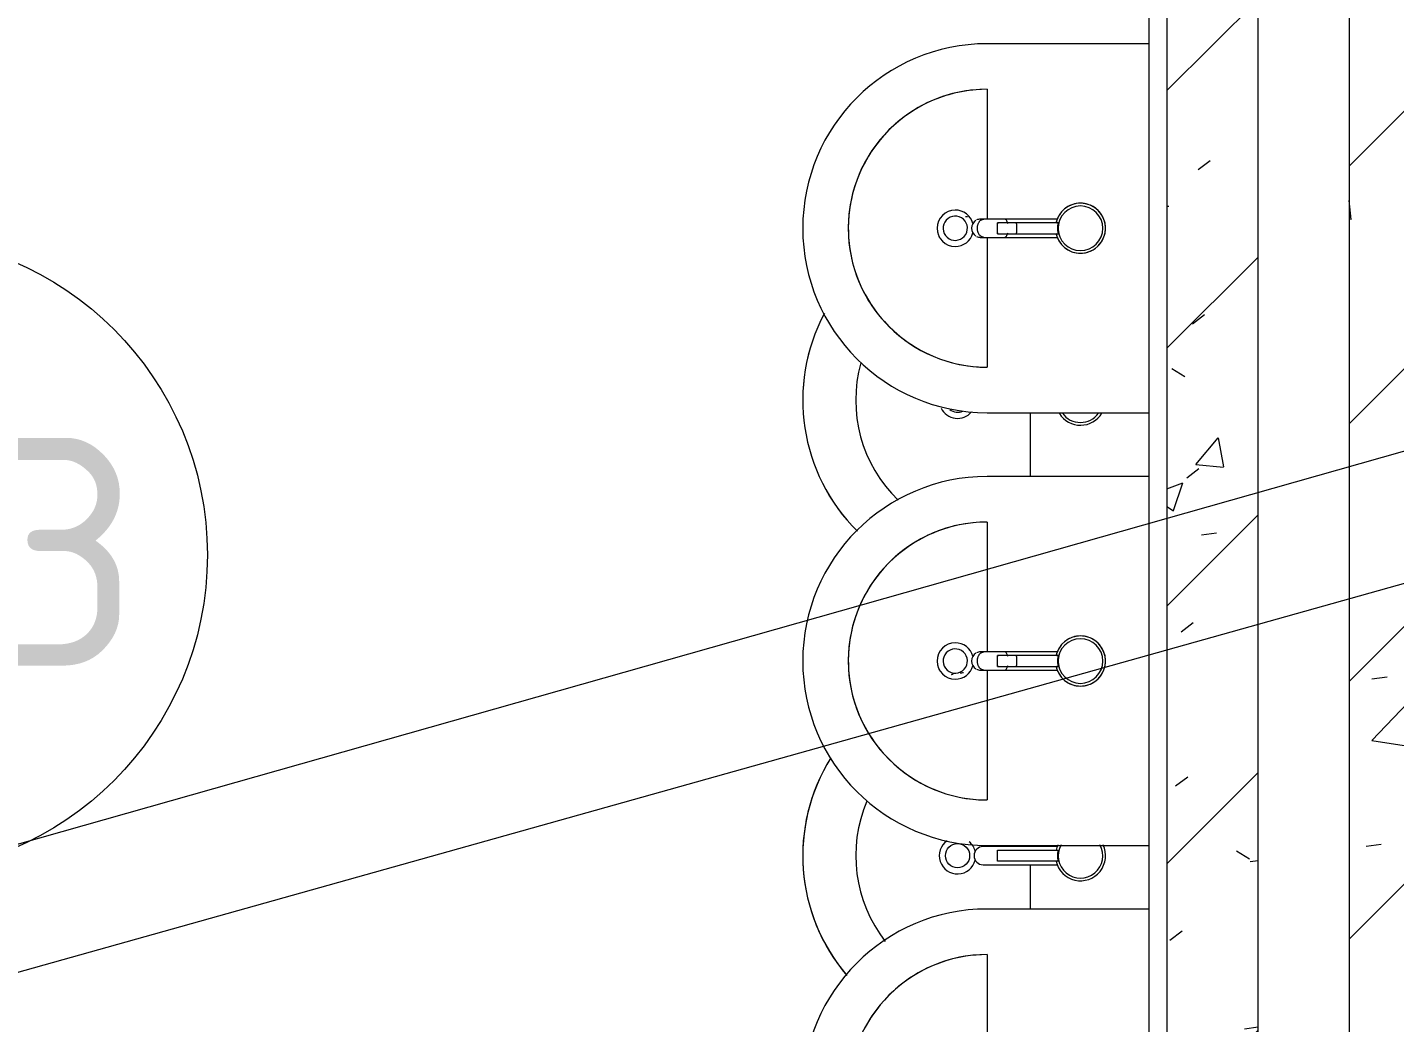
# Model space of a CAD drawing. Header units: millimetres. Extents: x -584918 to 2941280, y 3000189 to 4229862.
# Drawn here: x -452936 to -451435, y 3687283 to 3688375 of the extents above; entities that cross this region are included whole.
import ezdxf

# ---------------------------------------------------------------- set-up
doc = ezdxf.new("R2010")
doc.units = ezdxf.units.MM
for name, color, linetype, lineweight in [('Марки помещений', 7, 'Continuous', 0), ('Сантехника', 7, 'Continuous', 0), ('Стены внутренние', 7, 'Continuous', 0), ('Стены несущие', 7, 'Continuous', 0), ('Стены отделка', 7, 'Continuous', 0), ('экспертиза ДУ', 1, 'Continuous', 0), ('экспертиза условные обозначения', 1, 'Continuous', 0)]:
    doc.layers.add(name, color=color, linetype=linetype, lineweight=lineweight)
doc.styles.add('GOST Common_2', font='', dxfattribs={"height": 500})
doc.styles.get('GOST Common_2').set_extended_font_data('GOST Common')
pattern_1 = [(45, (-437515.92, 3663725.22), (-141.4214, 141.4214), [])]
pattern_2 = [(50, (-437515.92, 3663725.22), (364.368, -31.8783), [38.1, -419.1]), (355, (-437515.92, 3663725.2), (-70.486, 382.1133), [30.48, -335.28]), (100.451, (-437485.56, 3663722.56), (293.885, 350.2334), [32.38, -356.18]), (46.184, (-437515.92, 3663826.8), (542.1585, -84.086), [57.15, -628.65]), (96.636, (-437470.74, 3663819.8), (474.805, 494.855), [48.57, -534.27]), (351.184, (-437515.9, 3663826.8), (474.81, 494.85), [45.72, -502.92]), (21, (-437465.12, 3663801.42), (303.2285, -204.5305), [38.1, -419.1]), (326, (-437465.12, 3663801.4), (123.604, 368.376), [30.48, -335.28]), (71.451, (-437439.86, 3663784.37), (426.834, 163.8427), [32.38, -356.18]), (37.5, (-437515.92, 3663725.22), (6.17665, 169.11015), [16.764, -314.452, 16.764, -323.596, -336.55]), (37.5, (-437515.92, 3663725.22), (6.17665, 169.11015), [-671.576, 16.764, -319.786]), (7.5, (-437515.92, 3663725.22), (133.6389, 200.3615), [16.764, -177.292, 16.764, -306.832, -128.27]), (7.5, (-437515.92, 3663725.22), (133.6389, 200.3615), [-517.652, 16.764, -111.506]), (327.5, (-437629.21, 3663725.22), (271.1818, -11.45836), [16.764, -110.236, 16.764, -379.476, -525.78]), (327.5, (-437629.21, 3663725.22), (271.1818, -11.45836), [-523.24, 16.764, -509.016]), (317.5, (-437680, 3663725.22), (296.2585, 50.8528), [16.764, -148.336, 16.764, -246.38, -373.38]), (317.5, (-437680, 3663725.22), (296.2585, 50.8528), [-428.244, 16.764, -356.616])]

# ---------------------------------------------------------------- blocks, each defined once
blk = doc.blocks.new('ADSK_УмывальникДетский_Полукруглый_Керамический_ГОСТ30493-96 _ копия - 2-ой величины-925761-АР Этаж 01')
at = {"layer": 'Сантехника', "color": 9, "true_color": 0xe1b7aa}
for p, q in [((-14189.1, 24631.8), (-14366.6, 24631.8)), ((-14366.6, 24581.8), (-14366.6, 24439.3)), ((-14366.6, 24419.4), (-14366.6, 24276.8)), ((-14366.6, 24226.8), (-14189.1, 24226.8))]:
    blk.add_line(p, q, dxfattribs=at)
at = {"layer": 'Сантехника', "color": 9, "true_color": 0xe1b7aa, "flags": 128}
blk.add_lwpolyline([(-14366.6, 24581.8), (-14372.7, 24581.7), (-14378.8, 24581.3), (-14384.9, 24580.7), (-14390.9, 24579.9), (-14396.9, 24578.8), (-14402.9, 24577.5), (-14408.7, 24575.9), (-14414.6, 24574.1), (-14420.3, 24572.1), (-14426, 24569.8), (-14431.6, 24567.3), (-14437, 24564.6), (-14442.4, 24561.7), (-14447.6, 24558.5), (-14452.7, 24555.2), (-14457.7, 24551.7), (-14462.5, 24547.9), (-14467.2, 24544), (-14471.7, 24539.9), (-14476, 24535.6), (-14480.2, 24531.1), (-14484.1, 24526.5), (-14487.9, 24521.7), (-14491.5, 24516.8), (-14494.9, 24511.7), (-14498.1, 24506.5), (-14501.1, 24501.2), (-14503.9, 24495.8), (-14506.4, 24490.2), (-14508.7, 24484.6), (-14510.8, 24478.9), (-14512.7, 24473.1), (-14514.3, 24467.2), (-14515.7, 24461.2), (-14516.9, 24455.3), (-14517.8, 24449.2), (-14518.5, 24443.2), (-14518.9, 24437.1), (-14519.1, 24431), (-14519, 24424.9), (-14518.7, 24418.8), (-14518.2, 24412.7), (-14517.4, 24406.7), (-14516.4, 24400.7), (-14515.1, 24394.7), (-14513.6, 24388.8), (-14511.9, 24382.9), (-14509.9, 24377.2), (-14507.7, 24371.5), (-14505.3, 24365.9), (-14502.6, 24360.4), (-14499.8, 24355), (-14496.7, 24349.7), (-14493.4, 24344.6), (-14489.9, 24339.6), (-14486.2, 24334.7), (-14482.3, 24330), (-14478.3, 24325.5), (-14474, 24321.1), (-14469.6, 24316.9), (-14465, 24312.9), (-14460.3, 24309), (-14455.4, 24305.4), (-14450.4, 24301.9), (-14445.2, 24298.7), (-14439.9, 24295.6), (-14434.5, 24292.8), (-14429, 24290.2), (-14423.4, 24287.8), (-14417.7, 24285.6), (-14411.9, 24283.7), (-14406, 24282), (-14400.1, 24280.6), (-14394.1, 24279.3), (-14388.1, 24278.4), (-14382.1, 24277.6), (-14376, 24277.1), (-14369.9, 24276.9), (-14366.6, 24276.8)], dxfattribs=at)
at = {"layer": 'Сантехника', "color": 9, "true_color": 0xe1b7aa}
for centre, radius, start, end in [((-14366.6, 24429.3), 202.5, 90, 270), ((-14366.6, 24429.3), 152.5, 90, 270), ((-14401.6, 24429.3), 20, 90, 270), ((-14401.6, 24429.3), 20, 15, 90), ((-14401.6, 24429.3), 20, 270, 345)]:
    blk.add_arc(centre, radius, start, end, dxfattribs=at)
blk = doc.blocks.new('ADSK_Смеситель_ГОСТ25809-96 - Для умывальника_Однорукояточный-V94-АР Этаж 01')
at = {"layer": 'Сантехника', "color": 253, "true_color": 0xaaaaaa}
for p, q in [((-14370.2, 24439.3), (-14374.1, 24439.3)), ((-14347.5, 24439.3), (-14370.2, 24439.3)), ((-14334.4, 24435.3), (-14355.1, 24435.3)), ((-14355.1, 24434.3), (-14355.1, 24435.3)), ((-14355.1, 24435.3), (-14355.1, 24434.3)), ((-14355.1, 24424.3), (-14355.1, 24434.3)), ((-14289.3, 24439.3), (-14347.5, 24439.3)), ((-14288.7, 24435.3), (-14334.4, 24435.3)), ((-14334.3, 24434.3), (-14334.3, 24424.3)), ((-14374.1, 24419.3), (-14370.2, 24419.3)), ((-14370.2, 24419.3), (-14347.5, 24419.3)), ((-14355.1, 24424.3), (-14355.1, 24423.3)), ((-14355.1, 24423.3), (-14355.1, 24424.3)), ((-14355.1, 24423.3), (-14334.4, 24423.3)), ((-14347.5, 24419.3), (-14289.3, 24419.3)), ((-14334.4, 24423.3), (-14288.7, 24423.3))]:
    blk.add_line(p, q, dxfattribs=at)
for radius, start, end in [(27.5, 90, 168.9224), (27.5, 135, 168.0233), (24.5, 90, 270), (27.5, 113.3122, 126.6881), (27.5, 90, 108.0231), (27.5, 71.9769, 90), (27.5, 270, 90), (24.5, 270, 90), (27.5, 53.3119, 66.6878), (27.5, 11.9767, 45), (24.5, 165, 169.7702), (24.5, 165, 169.7702), (27.5, 353.3116, 6.6875), (27.5, 191.0769, 270), (27.5, 191.9774, 225), (24.5, 190.2298, 195), (24.5, 190.2298, 195), (27.5, 315, 348.0226), (27.5, 233.3128, 246.6887), (27.5, 251.9777, 270), (27.5, 270, 288.0223), (27.5, 293.3113, 306.6872)]:
    blk.add_arc((-14264.1, 24429.3), radius, start, end, dxfattribs=at)
for start_param, end_param in [(0.523599, 1.570796), (1.570796, 2.617994), (0, 0.436735), (2.704858, 3.141593)]:
    blk.add_ellipse((-14374.1, 24429.3), major_axis=(0, 10), ratio=0.965926, start_param=start_param, end_param=end_param, dxfattribs=at)
for points, knots in [([(-14377.3, 24429.3), (-14377.3, 24430.2), (-14377.2, 24431.5), (-14376.8, 24433.2), (-14376.4, 24434.3), (-14375.9, 24435.3), (-14375.5, 24435.9), (-14375.1, 24436.6), (-14374.5, 24437.3), (-14373.9, 24437.9), (-14373.3, 24438.3), (-14372.9, 24438.6), (-14372.5, 24438.8), (-14372.1, 24439), (-14371.6, 24439.1), (-14371.1, 24439.3), (-14370.7, 24439.3), (-14370.4, 24439.3), (-14370.2, 24439.3)], [0, 0, 0, 0, 0.0833333, 0.125, 0.1666667, 0.2083333, 0.2291667, 0.25, 0.2916667, 0.3333333, 0.3541667, 0.375, 0.3958333, 0.4166667, 0.4375, 0.4583333, 0.4791667, 0.5, 0.5, 0.5, 0.5]), ([(-14370.2, 24419.3), (-14370.4, 24419.3), (-14370.7, 24419.3), (-14371.1, 24419.4), (-14371.6, 24419.5), (-14372.1, 24419.7), (-14372.5, 24419.9), (-14372.9, 24420.1), (-14373.3, 24420.4), (-14373.8, 24420.7), (-14374.2, 24421), (-14374.7, 24421.5), (-14375.1, 24422.1), (-14375.5, 24422.7), (-14375.9, 24423.4), (-14376.4, 24424.3), (-14376.8, 24425.5), (-14377.2, 24427.2), (-14377.3, 24428.5), (-14377.3, 24429.3)], [0.5, 0.5, 0.5, 0.5, 0.5208333, 0.5416667, 0.5625, 0.5833333, 0.6041667, 0.625, 0.6458333, 0.6666667, 0.6875, 0.7083333, 0.75, 0.7708333, 0.7916667, 0.8333333, 0.875, 0.9166667, 1, 1, 1, 1]), ([(-14343.8, 24434.3), (-14344.2, 24435.8), (-14345, 24437.8), (-14346.4, 24439.1), (-14347.1, 24439.3), (-14347.5, 24439.3)], [0.1666667, 0.1666667, 0.1666667, 0.1666667, 0.3333333, 0.4166667, 0.5, 0.5, 0.5, 0.5]), ([(-14334.8, 24435.3), (-14334.8, 24435.3), (-14334.8, 24435.3), (-14334.8, 24435.2), (-14334.9, 24435), (-14334.9, 24434.8), (-14334.9, 24434.5), (-14334.9, 24434.3)], [0, 0, 0, 0, 0.166667, 0.333333, 0.5, 0.666667, 1, 1, 1, 1]), ([(-14287.7, 24436), (-14287.7, 24435.9), (-14287.7, 24435.8), (-14287.8, 24435.4), (-14288, 24434.8), (-14288.1, 24434.2), (-14288.2, 24433.9)], [0.77430556, 0.77430556, 0.77430556, 0.77430556, 0.78298611, 0.79166667, 0.82638889, 0.86111111, 0.86111111, 0.86111111, 0.86111111]), ([(-14334.4, 24423.3), (-14334.4, 24423.3), (-14334.3, 24423.4), (-14334.3, 24423.5), (-14334.3, 24423.6), (-14334.3, 24423.9), (-14334.3, 24424.2), (-14334.3, 24424.3)], [0, 0, 0, 0, 0.166667, 0.333333, 0.5, 0.666667, 1, 1, 1, 1]), ([(-14288.2, 24424.8), (-14288.1, 24424.6), (-14288, 24424.1), (-14287.9, 24423.5), (-14287.8, 24423), (-14287.7, 24422.8), (-14287.7, 24422.7)], [0.13888889, 0.13888889, 0.13888889, 0.13888889, 0.16666667, 0.19444444, 0.20833333, 0.22222222, 0.22222222, 0.22222222, 0.22222222])]:
    blk.add_open_spline(points, degree=3, knots=knots, dxfattribs=at)
for points in [[(-14334.3, 24434.3), (-14334.3, 24434.5), (-14334.3, 24434.9), (-14334.3, 24435.2), (-14334.3, 24435.3), (-14334.4, 24435.3)], [(-14288.8, 24434.3), (-14289.1, 24432.7), (-14289.5, 24429.3), (-14289.1, 24426), (-14288.8, 24424.3)], [(-14289.2, 24435.2), (-14289.2, 24435.3), (-14289.1, 24435.3), (-14289.1, 24435.3), (-14289.1, 24435.3)], [(-14288.7, 24435.3), (-14288.7, 24435.3), (-14288.7, 24435.2), (-14288.7, 24435), (-14288.7, 24434.8), (-14288.8, 24434.6), (-14288.8, 24434.4), (-14288.8, 24434.3)], [(-14347.5, 24419.3), (-14347.1, 24419.3), (-14346.4, 24419.6), (-14345.3, 24420.6), (-14344.4, 24422.2), (-14344, 24423.6), (-14343.8, 24424.3)], [(-14334.9, 24424.3), (-14334.9, 24424.2), (-14334.9, 24423.8), (-14334.8, 24423.4), (-14334.8, 24423.3), (-14334.8, 24423.3)], [(-14289.1, 24423.3), (-14289.1, 24423.3), (-14289.1, 24423.3), (-14289.1, 24423.4)], [(-14288.8, 24424.3), (-14288.8, 24424.2), (-14288.8, 24424.1), (-14288.7, 24423.8), (-14288.7, 24423.6), (-14288.7, 24423.5), (-14288.7, 24423.4), (-14288.7, 24423.4)]]:
    blk.add_open_spline(points, degree=3, dxfattribs=at)
blk = doc.blocks.new('ADSK_СифонБутылочный_ГОСТ23289-94 - Для умывальника_Вертикальный выпуск_DN40-1029035-АР Этаж 01')
at = {"layer": 'Сантехника', "color": 253, "true_color": 0xaaaaaa}
for radius, start, end in [(20, 158.285, 163.4876), (20, 158.285, 163.4876), (13.3, 0, 180), (13.3, 180, 0), (20, 338.285, 343.4876), (20, 338.285, 343.4876)]:
    blk.add_arc((0, 0), radius, start, end, dxfattribs=at)
blk = doc.blocks.new('ADSK_УмывальникДетский_Полукруглый_Керамический_ГОСТ30493-96 _ копия - 2-ой величины-V95-АР Этаж 01')
at = {"layer": 'Сантехника', "color": 9, "true_color": 0xe1b7aa}
for p, q in [((-14189.1, 24156.8), (-14366.6, 24156.8)), ((-14366.6, 24106.8), (-14366.6, 23964.3)), ((-14366.6, 23944.2), (-14366.6, 23801.8)), ((-14366.6, 23751.8), (-14189.1, 23751.8))]:
    blk.add_line(p, q, dxfattribs=at)
at = {"layer": 'Сантехника', "color": 9, "true_color": 0xe1b7aa, "flags": 128}
blk.add_lwpolyline([(-14366.6, 24106.8), (-14372.7, 24106.7), (-14378.8, 24106.3), (-14384.9, 24105.7), (-14390.9, 24104.9), (-14396.9, 24103.8), (-14402.9, 24102.5), (-14408.7, 24100.9), (-14414.6, 24099.1), (-14420.3, 24097.1), (-14426, 24094.8), (-14431.6, 24092.3), (-14437, 24089.6), (-14442.4, 24086.7), (-14447.6, 24083.5), (-14452.7, 24080.2), (-14457.7, 24076.7), (-14462.5, 24072.9), (-14467.2, 24069), (-14471.7, 24064.9), (-14476, 24060.6), (-14480.2, 24056.1), (-14484.1, 24051.5), (-14487.9, 24046.7), (-14491.5, 24041.8), (-14494.9, 24036.7), (-14498.1, 24031.5), (-14501.1, 24026.2), (-14503.9, 24020.8), (-14506.4, 24015.2), (-14508.7, 24009.6), (-14510.8, 24003.9), (-14512.7, 23998.1), (-14514.3, 23992.2), (-14515.7, 23986.2), (-14516.9, 23980.3), (-14517.8, 23974.2), (-14518.5, 23968.2), (-14518.9, 23962.1), (-14519.1, 23956), (-14519, 23949.9), (-14518.7, 23943.8), (-14518.2, 23937.7), (-14517.4, 23931.7), (-14516.4, 23925.7), (-14515.1, 23919.7), (-14513.6, 23913.8), (-14511.9, 23907.9), (-14509.9, 23902.2), (-14507.7, 23896.5), (-14505.3, 23890.9), (-14502.6, 23885.4), (-14499.8, 23880), (-14496.7, 23874.7), (-14493.4, 23869.6), (-14489.9, 23864.6), (-14486.2, 23859.7), (-14482.3, 23855), (-14478.3, 23850.5), (-14474, 23846.1), (-14469.6, 23841.9), (-14465, 23837.9), (-14460.3, 23834), (-14455.4, 23830.4), (-14450.4, 23826.9), (-14445.2, 23823.7), (-14439.9, 23820.6), (-14434.5, 23817.8), (-14429, 23815.2), (-14423.4, 23812.8), (-14417.7, 23810.6), (-14411.9, 23808.7), (-14406, 23807), (-14400.1, 23805.6), (-14394.1, 23804.3), (-14388.1, 23803.4), (-14382.1, 23802.6), (-14376, 23802.1), (-14369.9, 23801.9), (-14366.6, 23801.8)], dxfattribs=at)
at = {"layer": 'Сантехника', "color": 9, "true_color": 0xe1b7aa}
for centre, radius, start, end in [((-14366.6, 23954.3), 202.5, 90, 270), ((-14366.6, 23954.3), 152.5, 90, 270), ((-14401.6, 23954.3), 20, 90, 270), ((-14401.6, 23954.3), 20, 15, 90), ((-14401.6, 23954.3), 20, 270, 345)]:
    blk.add_arc(centre, radius, start, end, dxfattribs=at)
blk = doc.blocks.new('ADSK_Смеситель_ГОСТ25809-96 - Для умывальника_Однорукояточный-V96-АР Этаж 01')
at = {"layer": 'Сантехника', "color": 253, "true_color": 0xaaaaaa}
for p, q in [((-14370.2, 23964.3), (-14374.1, 23964.3)), ((-14347.5, 23964.3), (-14370.2, 23964.3)), ((-14289.3, 23964.3), (-14347.5, 23964.3)), ((-14334.4, 23960.3), (-14355.1, 23960.3)), ((-14355.1, 23959.3), (-14355.1, 23960.3)), ((-14355.1, 23960.3), (-14355.1, 23959.3)), ((-14355.1, 23949.3), (-14355.1, 23959.3)), ((-14355.1, 23949.3), (-14355.1, 23948.3)), ((-14355.1, 23948.3), (-14355.1, 23949.3)), ((-14355.1, 23948.3), (-14334.4, 23948.3)), ((-14288.7, 23960.3), (-14334.4, 23960.3)), ((-14334.4, 23948.3), (-14288.7, 23948.3)), ((-14334.3, 23959.3), (-14334.3, 23949.3)), ((-14374.1, 23944.3), (-14370.2, 23944.3)), ((-14370.2, 23944.3), (-14347.5, 23944.3)), ((-14347.5, 23944.3), (-14289.3, 23944.3))]:
    blk.add_line(p, q, dxfattribs=at)
for radius, start, end in [(27.5, 90, 168.9224), (24.5, 90, 270), (27.5, 113.3122, 126.6881), (27.5, 90, 108.0231), (27.5, 71.9769, 90), (27.5, 270, 90), (24.5, 270, 90), (27.5, 53.3119, 66.6878), (27.5, 135, 168.0233), (27.5, 11.9767, 45), (27.5, 191.0769, 270), (27.5, 191.9774, 225), (24.5, 165, 169.7702), (24.5, 165, 169.7702), (24.5, 190.2298, 195), (24.5, 190.2298, 195), (27.5, 315, 348.0226), (27.5, 353.3116, 6.6875), (27.5, 233.3128, 246.6887), (27.5, 251.9777, 270), (27.5, 270, 288.0223), (27.5, 293.3113, 306.6872)]:
    blk.add_arc((-14264.1, 23954.3), radius, start, end, dxfattribs=at)
for start_param, end_param in [(0, 0.436735), (0.523599, 1.570796), (1.570796, 2.617994), (2.704858, 3.141593)]:
    blk.add_ellipse((-14374.1, 23954.3), major_axis=(0, 10), ratio=0.965926, start_param=start_param, end_param=end_param, dxfattribs=at)
for points, knots in [([(-14377.3, 23954.3), (-14377.3, 23955.2), (-14377.2, 23956.5), (-14376.8, 23958.2), (-14376.4, 23959.3), (-14375.9, 23960.3), (-14375.5, 23960.9), (-14375.1, 23961.6), (-14374.5, 23962.3), (-14373.9, 23962.9), (-14373.3, 23963.3), (-14372.9, 23963.6), (-14372.5, 23963.8), (-14372.1, 23964), (-14371.6, 23964.1), (-14371.1, 23964.3), (-14370.7, 23964.3), (-14370.4, 23964.3), (-14370.2, 23964.3)], [0, 0, 0, 0, 0.0833333, 0.125, 0.1666667, 0.2083333, 0.2291667, 0.25, 0.2916667, 0.3333333, 0.3541667, 0.375, 0.3958333, 0.4166667, 0.4375, 0.4583333, 0.4791667, 0.5, 0.5, 0.5, 0.5]), ([(-14343.8, 23959.3), (-14344.2, 23960.8), (-14345, 23962.8), (-14346.4, 23964.1), (-14347.1, 23964.3), (-14347.5, 23964.3)], [0.1666667, 0.1666667, 0.1666667, 0.1666667, 0.3333333, 0.4166667, 0.5, 0.5, 0.5, 0.5]), ([(-14370.2, 23944.3), (-14370.4, 23944.3), (-14370.7, 23944.3), (-14371.1, 23944.4), (-14371.6, 23944.5), (-14372.1, 23944.7), (-14372.5, 23944.9), (-14372.9, 23945.1), (-14373.3, 23945.4), (-14373.8, 23945.7), (-14374.2, 23946), (-14374.7, 23946.5), (-14375.1, 23947.1), (-14375.5, 23947.7), (-14375.9, 23948.4), (-14376.4, 23949.3), (-14376.8, 23950.5), (-14377.2, 23952.2), (-14377.3, 23953.5), (-14377.3, 23954.3)], [0.5, 0.5, 0.5, 0.5, 0.5208333, 0.5416667, 0.5625, 0.5833333, 0.6041667, 0.625, 0.6458333, 0.6666667, 0.6875, 0.7083333, 0.75, 0.7708333, 0.7916667, 0.8333333, 0.875, 0.9166667, 1, 1, 1, 1]), ([(-14334.8, 23960.3), (-14334.8, 23960.3), (-14334.8, 23960.3), (-14334.8, 23960.2), (-14334.9, 23960), (-14334.9, 23959.8), (-14334.9, 23959.5), (-14334.9, 23959.3)], [0, 0, 0, 0, 0.166667, 0.333333, 0.5, 0.666667, 1, 1, 1, 1]), ([(-14334.4, 23948.3), (-14334.4, 23948.3), (-14334.3, 23948.4), (-14334.3, 23948.5), (-14334.3, 23948.6), (-14334.3, 23948.9), (-14334.3, 23949.2), (-14334.3, 23949.3)], [0, 0, 0, 0, 0.166667, 0.333333, 0.5, 0.666667, 1, 1, 1, 1]), ([(-14287.7, 23961), (-14287.7, 23960.9), (-14287.7, 23960.8), (-14287.8, 23960.4), (-14288, 23959.8), (-14288.1, 23959.2), (-14288.2, 23958.9)], [0.77430556, 0.77430556, 0.77430556, 0.77430556, 0.78298611, 0.79166667, 0.82638889, 0.86111111, 0.86111111, 0.86111111, 0.86111111]), ([(-14288.2, 23949.8), (-14288.1, 23949.6), (-14288, 23949.1), (-14287.9, 23948.5), (-14287.8, 23948), (-14287.7, 23947.8), (-14287.7, 23947.7)], [0.13888889, 0.13888889, 0.13888889, 0.13888889, 0.16666667, 0.19444444, 0.20833333, 0.22222222, 0.22222222, 0.22222222, 0.22222222])]:
    blk.add_open_spline(points, degree=3, knots=knots, dxfattribs=at)
for points in [[(-14347.5, 23944.3), (-14347.1, 23944.3), (-14346.4, 23944.6), (-14345.3, 23945.6), (-14344.4, 23947.2), (-14344, 23948.6), (-14343.8, 23949.3)], [(-14334.9, 23949.3), (-14334.9, 23949.2), (-14334.9, 23948.8), (-14334.8, 23948.4), (-14334.8, 23948.3), (-14334.8, 23948.3)], [(-14334.3, 23959.3), (-14334.3, 23959.5), (-14334.3, 23959.9), (-14334.3, 23960.2), (-14334.3, 23960.3), (-14334.4, 23960.3)], [(-14288.8, 23959.3), (-14289.1, 23957.7), (-14289.5, 23954.3), (-14289.1, 23951), (-14288.8, 23949.3)], [(-14289.2, 23960.2), (-14289.2, 23960.3), (-14289.1, 23960.3), (-14289.1, 23960.3), (-14289.1, 23960.3)], [(-14289.1, 23948.3), (-14289.1, 23948.3), (-14289.1, 23948.3), (-14289.1, 23948.4)], [(-14288.7, 23960.3), (-14288.7, 23960.3), (-14288.7, 23960.2), (-14288.7, 23960), (-14288.7, 23959.8), (-14288.8, 23959.6), (-14288.8, 23959.4), (-14288.8, 23959.3)], [(-14288.8, 23949.3), (-14288.8, 23949.2), (-14288.8, 23949.1), (-14288.7, 23948.8), (-14288.7, 23948.6), (-14288.7, 23948.5), (-14288.7, 23948.4), (-14288.7, 23948.4)]]:
    blk.add_open_spline(points, degree=3, dxfattribs=at)
blk = doc.blocks.new('ADSK_СифонБутылочный_ГОСТ23289-94 - Для умывальника_Вертикальный выпуск_DN40-V97-АР Этаж 01')
at = {"layer": 'Сантехника', "color": 253, "true_color": 0xaaaaaa}
for radius, start, end in [(20, 158.285, 162.6887), (20, 158.285, 162.6887), (13.3, 0, 180), (13.3, 180, 0), (20, 338.285, 343.4876), (20, 338.285, 343.4876)]:
    blk.add_arc((0, 0), radius, start, end, dxfattribs=at)
blk = doc.blocks.new('ВК_Домодедово_rvt-1-АР Этаж 01')
at = {"layer": 'Сантехника', "color": 253, "lineweight": 9, "true_color": 0xaaaaaa}
for name, p in [('ADSK_УмывальникДетский_Полукруглый_Керамический_ГОСТ30493-96 _ копия - 2-ой величины-925761-АР Этаж 01', (0, 0)), ('ADSK_Смеситель_ГОСТ25809-96 - Для умывальника_Однорукояточный-V94-АР Этаж 01', (0, 0)), ('ADSK_УмывальникДетский_Полукруглый_Керамический_ГОСТ30493-96 _ копия - 2-ой величины-V95-АР Этаж 01', (0, 0)), ('ADSK_Смеситель_ГОСТ25809-96 - Для умывальника_Однорукояточный-V96-АР Этаж 01', (0, 0)), ('ADSK_УмывальникДетский_Полукруглый_Керамический_ГОСТ30493-96 _ копия - 2-ой величины-925761-АР Этаж 01', (0, -949.7))]:
    blk.add_blockref(name, p, dxfattribs=at)
at = {"layer": 'Сантехника', "color": 253, "lineweight": 9, "true_color": 0xaaaaaa, "rotation": 48.00000000000053}
for name, p in [('ADSK_СифонБутылочный_ГОСТ23289-94 - Для умывальника_Вертикальный выпуск_DN40-1029035-АР Этаж 01', (-14401.6, 24429.3)), ('ADSK_СифонБутылочный_ГОСТ23289-94 - Для умывальника_Вертикальный выпуск_DN40-V97-АР Этаж 01', (-14401.6, 23954.3))]:
    blk.add_blockref(name, p, dxfattribs=at)
blk = doc.blocks.new('ASVP_2D_Раковина - Раковина 405х380 _детская_-V201-АР Этаж 01')
at = {"layer": 'Сантехника'}
for p, q in [((-119.1, -110.6), (-119.1, -191.9)), ((-115.1, -176), (-115.1, -109.6)), ((-103.1, -109.6), (-103.1, -176)), ((-99.1, -191.9), (-99.1, -110.6)), ((-120.3, -140), (-119.1, -140)), ((-50.7, -140), (-99.1, -140)), ((-103.1, -176), (-115.1, -176))]:
    blk.add_line(p, q, dxfattribs=at)
blk.add_circle((-109.1, -220), 13.3, dxfattribs=at)
for centre, radius, start, end in [((-109.1, -85), 27.5, 282.6023, 115.6364), ((-109.1, -85), 24.5, 240.8054, 119.1946), ((-109.1, -85), 27.5, 244.0074, 257.3957), ((-109.1, -85), 25.3, 256.2911, 283.7067), ((-109.1, -191.9), 10, 180, 360), ((-109.1, -220), 20, 214.7146, 75.8562), ((-109.1, -220), 20, 104.1438, 139.7439), ((-109.1, -187.5), 202.5, 187.3664, 188.0256), ((-109.1, -187.5), 202.5, 187.6343, 188.3823), ((-109.1, -187.5), 202.5, 190.6453, 191.1523), ((-109.1, -187.5), 202.5, 190.7751, 191.2978), ((-109.1, -179.3), 152.5, 246.8375, 308.0811), ((-109.1, -187.5), 202.5, 237.9996, 310.4604), ((-109.1, -187.5), 202.5, 238.1699, 310.4995)]:
    blk.add_arc(centre, radius, start, end, dxfattribs=at)
blk = doc.blocks.new('ASVP_2D_Раковина - Раковина 405х380 _детская_-V202-АР Этаж 01')
at = {"layer": 'Сантехника'}
blk.add_line((-25.3, -140), (-95.3, -140), dxfattribs=at)
for centre, radius, start, end in [((-109.1, -85), 27.5, 302.4364, 58.6125), ((-109.1, -85), 24.5, 305.7438, 54.2562), ((-109.1, -187.5), 202.5, 186.1304, 186.5315), ((-109.1, -187.5), 202.5, 186.2359, 186.6904), ((-109.1, -220), 20, 296.0273, 49.61), ((-109.1, -220), 13.3, 319.7793, 26.2428), ((-109.1, -179.3), 152.5, 254.4888, 315.9924), ((-109.1, -187.5), 202.5, 241.9627, 315.2865), ((-109.1, -187.5), 202.5, 242.0036, 315.2622)]:
    blk.add_arc(centre, radius, start, end, dxfattribs=at)
blk = doc.blocks.new('ASVP_Марка_Помещение_ДваЗначения - Номер Площадь-685795-АР Этаж 01')
at = {"layer": 'Марки помещений'}
blk.add_circle((0, 0), 3.5, dxfattribs=at)

msp = doc.modelspace()

# ---------------------------------------------------------------- hatches: boundary and pattern name
at = {"layer": 'Стены внутренние'}
h = msp.add_hatch(dxfattribs=at)
h.set_pattern_fill('FP_1', color=256, style=0, pattern_type=2)
h.set_pattern_definition(pattern_1)
h.paths.add_polyline_path([(-451585.026, 3685574.55), (-451585.026, 3689662.332), (-451685.026, 3689702.249), (-451685.026, 3685574.55)])
h = msp.add_hatch(dxfattribs=at)
h.set_pattern_fill('FP_2', color=256, style=0, pattern_type=2)
h.set_pattern_definition(pattern_2)
h.paths.add_polyline_path([(-451585.026, 3685574.55), (-451585.026, 3689662.332), (-451685.026, 3689702.249), (-451685.026, 3685574.55)])
h = msp.add_hatch(dxfattribs=at)
h.set_pattern_fill('FP_1', color=256, style=0, pattern_type=2)
h.set_pattern_definition(pattern_1)
h.paths.add_polyline_path([(-451485.026, 3685474.55), (-451385.026, 3685474.55), (-451385.026, 3689581.735), (-451485.026, 3689622.034), (-451485.026, 3685574.55)])
h = msp.add_hatch(dxfattribs=at)
h.set_pattern_fill('FP_2', color=256, style=0, pattern_type=2)
h.set_pattern_definition(pattern_2)
h.paths.add_polyline_path([(-451485.026, 3685474.55), (-451385.026, 3685474.55), (-451385.026, 3689581.735), (-451485.026, 3689622.034), (-451485.026, 3685574.55)])
at = {"layer": 'экспертиза условные обозначения'}
h = msp.add_hatch(dxfattribs=at)
h.set_pattern_fill('GRASS', color=6, scale=24)
h.set_pattern_definition([(90, (-461809.37, 3558222.25), (-431.0523, 431.0523), [114.3, -747.8046]), (45, (-461809.37, 3558222.25), (-431.0523, 431.0523), [114.3, -495.3]), (135, (-461809.37, 3558222.25), (-431.0523, -431.0523), [114.3, -495.3])])
edge = h.paths.add_edge_path()
edge.add_line((-458338.484, 3694648.826), (-453608.137, 3692742.567))
edge.add_line((-453608.137, 3692742.567), (-452262.543, 3696081.635))
edge.add_line((-452262.543, 3696081.635), (-443822.121, 3692680.271))
edge.add_line((-443822.121, 3692680.271), (-445167.715, 3689341.203))
edge.add_line((-445167.715, 3689341.203), (-441899.865, 3688024.308))
edge.add_line((-441899.865, 3688024.308), (-440112.737, 3687304.122))
edge.add_line((-440112.737, 3687304.122), (-440822.912, 3685541.836))
edge.add_line((-440822.912, 3685541.836), (-443740.461, 3686717.565))
edge.add_arc((-444130.947, 3685740.74), 1051.983, 68.21091, 179.840391)
edge.add_line((-445182.926, 3685743.67), (-445282.926, 3683874.55))
edge.add_line((-445282.926, 3683874.55), (-448232.926, 3683874.55))
edge.add_line((-448232.926, 3683874.55), (-448232.926, 3688527.961))
edge.add_line((-448232.926, 3688527.961), (-456686.313, 3691934.55))
edge.add_line((-456686.313, 3691934.55), (-459032.926, 3691934.55))
edge.add_line((-459032.926, 3691934.55), (-459032.926, 3692925.58))
edge.add_line((-459032.926, 3692925.58), (-458338.484, 3694648.826))

# ---------------------------------------------------------------- linework, layer by layer
at = {"layer": 'Стены несущие'}
for p, q in [((-451585.026, 3685574.55), (-451585.026, 3689662.332)), ((-451485.026, 3689622.034), (-451485.026, 3685574.55)), ((-451685.026, 3689474.55), (-451685.026, 3685574.55))]:
    msp.add_line(p, q, dxfattribs=at)
at = {"layer": 'Стены отделка'}
msp.add_line((-451705.026, 3689072.968), (-451705.026, 3685594.55), dxfattribs=at)
at = {"layer": 'экспертиза ДУ'}
msp.add_lwpolyline([(-442270.006, 3690332.029), (-501140.006, 3673822.029), (-443230.006, 3690232.029)], dxfattribs=at)

# ---------------------------------------------------------------- block references
msp.add_blockref('ВК_Домодедово_rvt-1-АР Этаж 01', (-437515.924, 3663725.217))
at = {"layer": 'Марки помещений', "xscale": 99.99999999999993, "yscale": 99.99999999999993, "zscale": 99.99999999999993}
msp.add_blockref('ASVP_Марка_Помещение_ДваЗначения - Номер Площадь-685795-АР Этаж 01', (-453088.784, 3687795.884), dxfattribs=at)
at = {"layer": 'Сантехника', "rotation": 269.9999999999999}
for name, p in [('ASVP_2D_Раковина - Раковина 405х380 _детская_-V202-АР Этаж 01', (-451695.026, 3687856.736)), ('ASVP_2D_Раковина - Раковина 405х380 _детская_-V201-АР Этаж 01', (-451695.026, 3687356.736))]:
    msp.add_blockref(name, p, dxfattribs=at)

# ---------------------------------------------------------------- texts
at = {"layer": 'Марки помещений', "insert": (-453333.591, 3687923.609), "char_height": 250, "width": 606.07575, "attachment_point": 1, "style": 'GOST Common_2'}
msp.add_mtext('1.03', dxfattribs=at)

doc.saveas('drawing.dxf')
